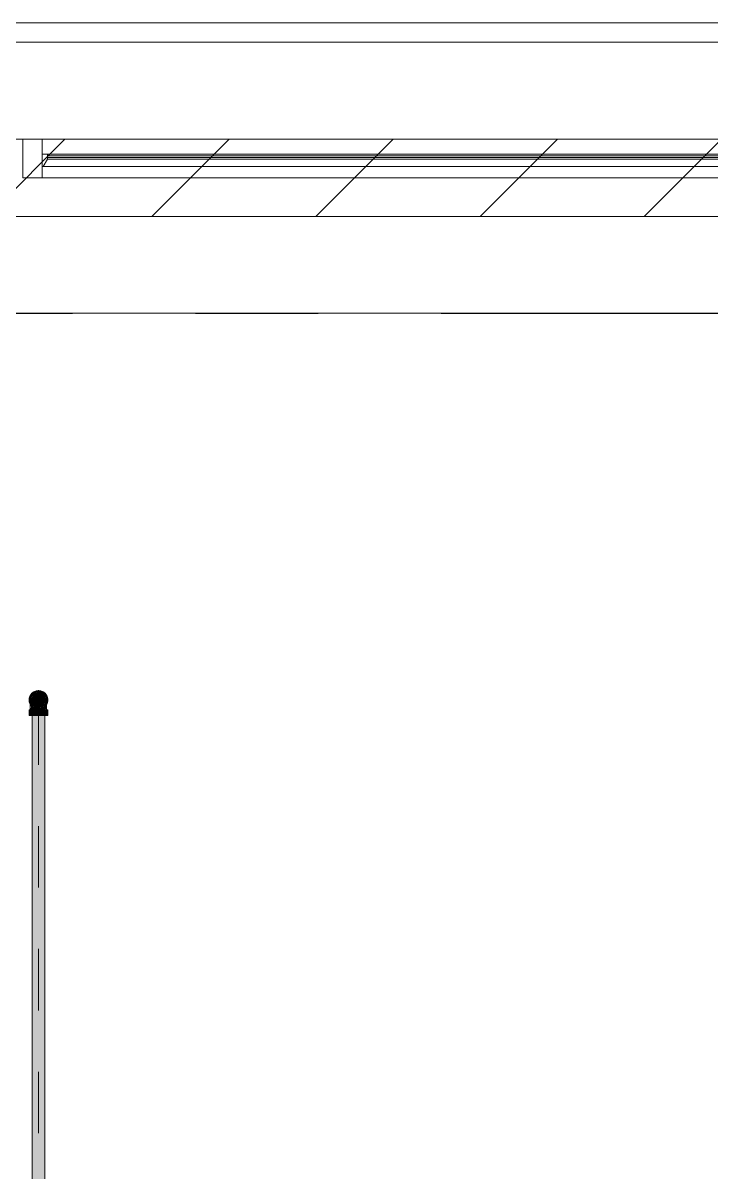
# Model space of a CAD drawing. Header units: millimetres. Extents: x -4000 to 187956, y -58990 to 162485.
# Drawn here: x 29210 to 30988, y 138230 to 141200 of the extents above; entities that cross this region are included whole.
import ezdxf

# ---------------------------------------------------------------- set-up
doc = ezdxf.new("R2010")
doc.units = ezdxf.units.MM
for name, pattern in [('Dash 1_16_', [317.5, 158.75, -158.75]), ('Grid Line', [2222.5, 1270, -317.5, 317.5, -317.5]), ('Grid Line 12_5mm', [2150, 1250, -300, 300, -300])]:
    doc.linetypes.add(name, pattern=pattern)
for name, color, linetype, lineweight in [('A-GLAZ', 151, 'Continuous', 13), ('A-WALL', 113, 'Continuous', 13), ('A-WALL-PATT', 111, 'Continuous', 13), ('F-SPRN', 3, 'Continuous', 9), ('P-PIPE', 3, 'Continuous', 9), ('P-PIPE-CNTR', 3, 'Continuous', 9), ('S-GRID', 1, 'Continuous', 30)]:
    doc.layers.add(name, color=color, linetype=linetype, lineweight=lineweight)

# ---------------------------------------------------------------- blocks, each defined once
blk = doc.blocks.new('WAF - 2430x1200-258433-FFS - TANG 1')
at = {"layer": 'A-GLAZ', "color": 161, "lineweight": 15}
for p, q in [((-1215, 0), (-1215, 100)), ((-1165, 100), (1165, 100)), ((-1165, 29.3), (-1165, 61.3)), ((-1165, 61.3), (-1151.8, 61.3)), ((-1165, 29.3), (-1165, 61.3)), ((-1151.8, 61.3), (-1151.8, 56.4)), ((-1151.8, 61.3), (-1151.8, 48)), ((-1151.8, 61.3), (1151.8, 61.3)), ((1151.8, 61.3), (-1151.8, 61.3)), ((1151.8, 61.3), (1151.8, 56.4)), ((1151.8, 61.3), (1165, 61.3)), ((1151.8, 48), (1151.8, 61.3)), ((1165, 29.3), (1165, 61.3)), ((1165, 29.3), (1165, 61.3)), ((-1151.8, 48), (-1163, 29.3)), ((-1151.8, 48), (-1163, 29.3)), ((-1151.8, 56.4), (1151.8, 56.4)), ((-1151.8, 56.4), (-1151.8, 52.5)), ((1151.8, 52.5), (-1151.8, 52.5)), ((-1151.8, 52.5), (-1151.8, 48)), ((1151.8, 48), (-1151.8, 48)), ((-1151.8, 48), (1151.8, 48)), ((1151.8, 52.5), (1151.8, 56.4)), ((1151.8, 52.5), (1151.8, 48)), ((1151.8, 48), (1163, 29.3)), ((1163, 29.3), (1151.8, 48)), ((-1163, 29.3), (-1165, 29.3)), ((-1165, 0), (1165, 0)), ((-1163, 29.3), (1163, 29.3)), ((1163, 29.3), (-1163, 29.3)), ((1165, 29.3), (1163, 29.3))]:
    blk.add_line(p, q, dxfattribs=at)
at = {"layer": 'A-GLAZ', "color": 174, "lineweight": 15}
for p, q in [((-1215, 0), (-1215, 100)), ((-1215, 100), (1215, 100)), ((1215, 100), (1215, 0)), ((1215, 0), (-1215, 0))]:
    blk.add_line(p, q, dxfattribs=at)
at = {"layer": 'A-GLAZ', "color": 163, "lineweight": 15}
for p, q in [((-1215, 100), (-1165, 100)), ((-1165, 61.3), (-1165, 100)), ((1165, 100), (-1165, 100)), ((1165, 100), (-1165, 100)), ((-1165, 100), (-1165, 0)), ((1165, 61.3), (1165, 100)), ((1165, 0), (1165, 100)), ((1165, 100), (1215, 100)), ((1215, 0), (1215, 100)), ((-1165, 29.3), (-1165, 61.3)), ((-1165, 61.3), (1165, 61.3)), ((1165, 61.3), (1165, 29.3)), ((-1215, 0), (-1165, 0)), ((-1165, 29.3), (1165, 29.3)), ((-1165, 0), (-1165, 29.3)), ((1165, 0), (-1165, 0)), ((-1165, 0), (1165, 0)), ((1165, 0), (1165, 29.3)), ((1165, 0), (1215, 0))]:
    blk.add_line(p, q, dxfattribs=at)
at = {"layer": 'A-GLAZ', "lineweight": 15}
for p, q in [((-1151.8, 61.3), (1151.8, 61.3)), ((1151.8, 56.4), (-1151.8, 56.4)), ((-1151.8, 56.4), (-1151.8, 52.5)), ((-1151.8, 56.4), (-1151.8, 52.5)), ((-1151.8, 52.5), (1151.8, 52.5)), ((1151.8, 56.4), (1151.8, 52.5)), ((1151.8, 56.4), (1151.8, 52.5)), ((1163, 29.3), (-1163, 29.3))]:
    blk.add_line(p, q, dxfattribs=at)
blk = doc.blocks.new('CMF2_NHAXUONG_A_rvt-1-FFS - TANG 1')
at = {"layer": 'A-WALL-PATT', "lineweight": 9}
h = blk.add_hatch(dxfattribs=at)
h.set_pattern_fill('FP_12', color=250, style=0, pattern_type=2)
h.set_pattern_definition([(45, (0, 0), (-212.13203, 212.13203), [])])
h.paths.add_polyline_path([(43549.8, 140700), (43549.8, 140900), (300, 140900), (300, 140700), (43349.8, 140700)])
at = {"layer": 'A-WALL', "color": 50, "lineweight": 15}
for p, q in [((43999.8, 141200), (300, 141200)), ((43999.8, 141150), (300, 141150)), ((499.8, 140700), (33000, 140700))]:
    blk.add_line(p, q, dxfattribs=at)
at = {"layer": 'A-WALL', "color": 35, "lineweight": 15}
for p, q in [((40499.8, 141200), (300, 141200)), ((29160, 140900), (29260, 140900)), ((29260, 140900), (29160, 140900)), ((11175.8, 140700), (33000, 140700))]:
    blk.add_line(p, q, dxfattribs=at)
at = {"layer": 'A-WALL', "color": 53, "lineweight": 15}
for p, q in [((29260, 140900), (31590, 140900)), ((31590, 140900), (29260, 140900))]:
    blk.add_line(p, q, dxfattribs=at)
at = {"layer": 'S-GRID', "linetype": 'Grid Line 12_5mm', "lineweight": 9}
blk.add_line((-824.3, 140450), (183641.1, 140450), dxfattribs=at)
at = {"layer": 'A-GLAZ', "color": 250, "lineweight": 9}
blk.add_blockref('WAF - 2430x1200-258433-FFS - TANG 1', (30425, 140800), dxfattribs=at)
blk = doc.blocks.new('Sprinkler_Up - DN20-V60-FFS - TANG 1')
at = {"layer": 'F-SPRN', "transparency": 33554534}
for points in [[(-22.2, 0), (-3.9, 0.7), (-1.7, 2.9), (-1.2, 3.5), (-0.6, 4), (0.6, 4), (1.2, 3.5), (1.7, 2.9), (4.6, 0), (22.2, 0), (18, 13.1), (6.9, 21.2), (-6.9, 21.2), (-18, 13.1), (-20.5, 5.2)], [(0, -21.2), (6.9, -21.2), (18, -13.1), (22.2, 0), (3.9, -0.7), (1.7, -2.9), (1.2, -3.5), (0.6, -4), (-0.6, -4), (-1.2, -3.5), (-1.7, -2.9), (-4.6, 0), (-22.2, 0), (-18, -13.1), (-6.9, -21.2)], [(0, -16.7), (4.3, -16.1), (11.8, -11.8), (16.1, -4.3), (15, 6.3), (11.8, 11.8), (8.3, 14.4), (0, 16.7), (-4.3, 16.1), (-11.8, 11.8), (-16.1, 4.3), (-16.1, -4.3), (-11.8, -11.8), (-8.3, -14.4)], [(0, -15.6), (7.8, -13.5), (13.5, -7.8), (15.1, -4), (14.1, 6.3), (13.5, 7.8), (7.8, 13.5), (0, 15.6), (-7.8, 13.5), (-11, 11), (-15.1, 4), (-15.1, -4), (-11, -11), (-7.8, -13.5)], [(-10.9, -5.5), (-10.9, 5.4), (-14.5, 5.4), (-14.5, -5.5)], [(-7.7, -5.5), (-7.7, 5.4), (-10.9, 5.4), (-10.9, -5.5)], [(0, -5.5), (0, 5.4), (-7.7, 5.4), (-7.7, -5.5)], [(0, 0), (5.7, 0), (2.9, 4.9), (-2.9, 4.9), (-5.7, 0)], [(2.9, -4.9), (5.7, 0), (-5.7, 0), (-2.9, -4.9)], [(-4.6, 0), (4.6, 0), (0, 4.6)], [(0, -4.6), (4.6, 0), (-4.6, 0)], [(0, -2.6), (1.3, 0), (-1.8, 0)], [(-1.3, 0), (1.8, 0), (0, 2.6)], [(7.7, -5.5), (7.7, 5.4), (0, 5.4), (0, -5.5)], [(10.9, -5.5), (10.9, 5.4), (7.7, 5.4), (7.7, -5.5)], [(14.5, -5.5), (14.5, 5.4), (10.9, 5.4), (10.9, -5.5)]]:
    blk.add_hatch(color=1, dxfattribs=at).paths.add_polyline_path(points)
at = {"layer": 'F-SPRN', "color": 1}
for p, q in [((-11.5, 5.4), (-14.5, 5.4)), ((-14.5, 5.4), (-11.3, 5.4)), ((-14.5, 5.4), (-14.5, 3.7)), ((-14.5, 3.3), (-14.5, 0)), ((-11.5, 5.4), (-11.5, 4)), ((-10.9, 1.9), (-10.9, 3.6)), ((-10.8, 5.4), (-8, 5.4)), ((-8.1, 5.4), (-10.8, 5.4)), ((-8.1, 5.4), (-8.1, 2.8)), ((-8.1, 2.5), (-8.1, 0.7)), ((-7.7, 4.8), (-7.7, 2.7)), ((-7.7, 4.8), (-7.7, 2.7)), ((-7.7, 2.1), (-7.7, 0.5)), ((-7.7, 2.1), (-7.7, 0.5)), ((-6.7, 5.4), (-4.7, 5.4)), ((-5.8, 3.8), (-5.8, 2.2)), ((-2.1, 0), (-2.1, 0)), ((-2.1, 0), (-2.1, -0.1)), ((0, 2.1), (-0.1, 2.1)), ((2.1, 0), (2.1, 0.1)), ((2.1, 0), (2.1, 0)), ((4.7, 5.4), (6.5, 5.4)), ((7.7, 5.4), (10.8, 5.4)), ((7.7, 5.2), (7.7, 2.7)), ((7.7, 5.2), (7.7, 2.7)), ((7.7, 2.3), (7.7, 0.5)), ((7.7, 2.3), (7.7, 0.5)), ((10.8, 5.4), (8.1, 5.4)), ((8.1, 5.4), (8.1, 2.8)), ((8.1, 2.5), (8.1, 0.4)), ((10.9, 5.4), (14.5, 5.4)), ((10.9, 3.6), (10.9, 0.2)), ((14.5, 5.4), (11.5, 5.4)), ((11.5, 5.4), (11.5, 4)), ((11.5, 3), (11.5, 0.2)), ((14.5, 5.4), (14.5, -5.5)), ((-14.5, -1.3), (-14.5, -3.7)), ((-11.1, -5.5), (-14.5, -5.5)), ((-14.5, -5.5), (-11.5, -5.5)), ((-10.9, -2.6), (-10.9, -1.3)), ((-10.8, -5.5), (-8.1, -5.5)), ((-7.8, -5.5), (-10.8, -5.5)), ((-8.1, -4.2), (-8.1, -5.5)), ((-7.7, -2.7), (-7.7, -4)), ((-7.7, -2.7), (-7.7, -4)), ((-7, -5.5), (-5.8, -5.5)), ((-4.8, -5.5), (-7, -5.5)), ((-5.8, -2.3), (-5.8, -3.8)), ((0, -2.1), (0.1, -2.1)), ((7, -5.5), (4.8, -5.5)), ((5.8, -2.2), (5.8, -3.8)), ((5.8, -5.5), (7, -5.5)), ((7.7, -0.5), (7.7, -2.3)), ((7.7, -0.5), (7.7, -2.3)), ((7.7, -2.7), (7.7, -5.4)), ((7.7, -2.7), (7.7, -5.4)), ((10.8, -5.5), (7.7, -5.5)), ((8.1, -0.4), (8.1, -2.5)), ((8.1, -2.8), (8.1, -5.5)), ((8.1, -5.5), (10.8, -5.5)), ((10.9, -0.2), (10.9, -3.6)), ((14.5, -5.5), (10.9, -5.5)), ((11.5, -0.2), (11.5, -3)), ((11.5, -4), (11.5, -5.5)), ((11.5, -5.5), (14.5, -5.5))]:
    blk.add_line(p, q, dxfattribs=at)
at = {"layer": 'F-SPRN', "color": 1, "flags": 128}
for points in [[(-0.6, 2), (-0.7, 2), (-0.8, 1.9), (-0.9, 1.9), (-0.9, 1.9), (-1, 1.8), (-1.1, 1.8), (-1.2, 1.7), (-1.2, 1.7), (-1.3, 1.6), (-1.4, 1.6), (-1.4, 1.5), (-1.5, 1.5), (-1.5, 1.4), (-1.6, 1.3), (-1.6, 1.3), (-1.7, 1.2), (-1.7, 1.1), (-1.8, 1.1), (-1.8, 1), (-1.9, 0.9), (-1.9, 0.8), (-1.9, 0.8), (-2, 0.7), (-2, 0.6), (-2, 0.5), (-2, 0.5), (-2, 0.4), (-2.1, 0.3), (-2.1, 0.2), (-2.1, 0.1), (-2.1, 0)], [(-0.5, 2), (-0.6, 2), (-0.6, 2)], [(-0.1, 2.1), (-0.1, 2.1), (-0.2, 2.1), (-0.3, 2.1), (-0.4, 2), (-0.5, 2)], [(2.1, 0.1), (2.1, 0.2), (2.1, 0.2), (2.1, 0.3), (2, 0.4), (2, 0.5), (2, 0.6), (2, 0.7), (1.9, 0.7), (1.9, 0.8), (1.9, 0.9), (1.8, 1), (1.8, 1), (1.8, 1.1), (1.7, 1.2), (1.7, 1.2), (1.6, 1.3), (1.6, 1.4), (1.5, 1.4), (1.4, 1.5), (1.4, 1.5), (1.3, 1.6), (1.3, 1.7), (1.2, 1.7), (1.1, 1.7), (1.1, 1.8), (1, 1.8), (0.9, 1.9), (0.8, 1.9), (0.8, 1.9), (0.7, 2), (0.6, 2), (0.5, 2), (0.4, 2), (0.4, 2), (0.3, 2.1), (0.2, 2.1), (0.1, 2.1), (0, 2.1)], [(-2.1, -0.1), (-2.1, -0.2), (-2.1, -0.2), (-2.1, -0.3)], [(-2.1, -0.3), (-2, -0.4), (-2, -0.5), (-2, -0.6), (-2, -0.7), (-1.9, -0.7), (-1.9, -0.8), (-1.9, -0.9), (-1.8, -1), (-1.8, -1), (-1.8, -1.1), (-1.7, -1.2), (-1.7, -1.2), (-1.6, -1.3), (-1.6, -1.4), (-1.5, -1.4), (-1.4, -1.5), (-1.4, -1.5), (-1.3, -1.6), (-1.3, -1.7), (-1.2, -1.7), (-1.1, -1.7), (-1.1, -1.8), (-1, -1.8), (-0.9, -1.9), (-0.8, -1.9), (-0.8, -1.9), (-0.7, -2), (-0.6, -2), (-0.5, -2), (-0.4, -2), (-0.4, -2), (-0.3, -2.1), (-0.2, -2.1), (-0.1, -2.1), (0, -2.1)], [(0.1, -2.1), (0.1, -2.1), (0.2, -2.1), (0.3, -2.1), (0.4, -2), (0.5, -2), (0.6, -2), (0.6, -2), (0.7, -2), (0.8, -1.9), (0.9, -1.9), (0.9, -1.9), (1, -1.8), (1.1, -1.8), (1.2, -1.7), (1.2, -1.7), (1.3, -1.6), (1.4, -1.6), (1.4, -1.5), (1.5, -1.5), (1.5, -1.4), (1.6, -1.3), (1.6, -1.3), (1.7, -1.2), (1.7, -1.1), (1.8, -1.1), (1.8, -1), (1.9, -0.9), (1.9, -0.8), (1.9, -0.8), (2, -0.7), (2, -0.6), (2, -0.5), (2, -0.5), (2, -0.4), (2.1, -0.3), (2.1, -0.2), (2.1, -0.1), (2.1, 0)]]:
    blk.add_lwpolyline(points, dxfattribs=at)
at = {"layer": 'F-SPRN', "color": 1}
for radius, start, end in [(22.2, 360, 180), (21.9, 165.6773, 179.2615), (21.9, 144.7698, 162.401), (21.9, 126.6942, 143.2701), (16.7, 167.6802, 180), (16.7, 167.6802, 180), (16.7, 157.6142, 164.9693), (16.7, 157.6142, 164.9693), (15.6, 166.4265, 180), (15.6, 166.4265, 180), (15.6, 156.3845, 165), (15.6, 156.3845, 165), (16.7, 136.7213, 149.931), (16.7, 136.7213, 149.931), (15.6, 150.9409, 156.0102), (15.6, 150.9409, 156.0102), (15.6, 138.4214, 150), (15.6, 138.4214, 150), (21.9, 108.2621, 125.7507), (16.7, 121.4181, 130.5751), (16.7, 121.4181, 130.5751), (15.6, 120.5262, 133.2078), (15.6, 120.5262, 133.2078), (16.7, 106.5995, 120), (16.7, 106.5995, 120), (15.6, 114.4363, 119.9813), (15.6, 114.4363, 119.9813), (21.9, 99.348, 107.901), (4.63, 155.7832, 180), (4.63, 155.7832, 180), (16.7, 96.4143, 105), (16.7, 96.4143, 105), (4.63, 109.0192, 138.2703), (4.63, 109.0192, 138.2703), (21.9, 90.145, 98.8503), (15.6, 95.5762, 100.6843), (15.6, 95.5762, 100.6843), (2.56, 109.0192, 168.8278), (2.56, 109.0192, 168.8278), (2.04, 109.0192, 180), (16.7, 83.0684, 90), (16.7, 83.0684, 90), (4.63, 17.9592, 90), (4.63, 17.9592, 90), (3.81, 57.0577, 90), (2.56, 14.5599, 90), (2.56, 14.5599, 90), (2.04, 10.4703, 90), (21.9, 72.5583, 89.4624), (15.6, 75.573, 80.5892), (15.6, 75.573, 80.5892), (3.81, 16.1605, 43.8358), (15.6, 67.5614, 74.5481), (15.6, 67.5614, 74.5481), (16.7, 60, 75), (16.7, 60, 75), (15.6, 60.0187, 65.5637), (15.6, 60.0187, 65.5637), (21.9, 54.2493, 71.7379), (15.6, 46.7922, 60), (15.6, 46.7922, 60), (16.7, 49.4249, 58.5819), (16.7, 49.4249, 58.5819), (15.6, 30, 41.5786), (15.6, 30, 41.5786), (16.7, 30, 43.2787), (16.7, 30, 43.2787), (21.9, 36.7299, 53.3058), (15.6, 23.9898, 29.5646), (15.6, 23.9898, 29.5646), (15.6, 15, 23.6155), (15.6, 15, 23.6155), (15.6, 360, 13.6618), (15.6, 0, 13.6618), (16.7, 15, 22.3858), (16.7, 15, 22.3858), (16.7, 360, 12.3198), (16.7, 0, 12.3198), (21.9, 17.599, 35.2302), (21.9, 0.7385, 14.3227), (22.2, 180, 360), (21.9, 180.7385, 194.3227), (21.9, 195.1849, 215.2302), (21.9, 216.7299, 233.3058), (16.7, 180, 192.3198), (16.7, 180, 192.3198), (16.7, 195.0307, 204.6121), (16.7, 195.0307, 204.6121), (15.6, 181.9082, 193.6618), (15.6, 181.9082, 193.6618), (15.6, 197.3339, 209.5646), (15.6, 197.3339, 209.5646), (16.7, 210.069, 223.2787), (16.7, 210.069, 223.2787), (15.6, 212.5472, 221.5786), (15.6, 212.5472, 221.5786), (21.9, 234.2493, 251.7379), (16.7, 229.4249, 238.5819), (16.7, 229.4249, 238.5819), (15.6, 233.795, 240), (15.6, 233.795, 240), (16.7, 240, 255), (16.7, 240, 255), (15.6, 240.0187, 254.5481), (15.6, 240.0187, 254.5481), (21.9, 252.5583, 269.4624), (4.63, 197.9592, 0), (4.63, 197.9592, 360), (15.6, 255, 267.64), (15.6, 255, 267.64), (3.81, 196.1605, 360), (2.56, 191.1677, 0), (2.56, 191.1677, 360), (2.04, 190.4703, 0), (16.7, 263.0684, 270), (16.7, 263.0684, 270), (21.9, 270.145, 278.8503), (15.6, 275.5762, 280.6843), (15.6, 275.5762, 280.6843), (16.7, 276.4143, 285), (16.7, 276.4143, 285), (21.9, 279.348, 287.901), (16.7, 286.5995, 300), (16.7, 286.5995, 300), (15.6, 294.4363, 299.9813), (15.6, 294.4363, 299.9813), (21.9, 288.2621, 305.7507), (15.6, 300, 313.2078), (15.6, 300, 313.2078), (16.7, 301.4181, 310.5751), (16.7, 301.4181, 310.5751), (15.6, 318.4214, 330), (15.6, 318.4214, 330), (16.7, 316.7213, 330), (16.7, 316.7213, 330), (21.9, 306.6942, 323.2701), (15.6, 330.4354, 345), (15.6, 330.4354, 336.3845), (15.6, 339.6139, 345), (15.6, 346.3382, 360), (15.6, 346.3382, 360), (16.7, 335.3879, 345), (16.7, 335.3879, 345), (16.7, 347.6802, 360), (16.7, 347.6802, 360), (21.9, 324.7698, 344.8151), (21.9, 345.6773, 359.2615)]:
    blk.add_arc((0, 0), radius, start, end, dxfattribs=at)
blk = doc.blocks.new('Steel_Elbow_Threaded_HoaPhat - Standard-V82-FFS - TANG 1')
at = {"layer": 'P-PIPE', "lineweight": 13, "transparency": 33554534}
for points in [[(29250, 139426), (29256.2, 139426.8), (29262.1, 139429.2), (29267.1, 139433), (29270.9, 139438), (29273.3, 139443.8), (29274.1, 139450.1), (29273.3, 139456.4), (29270.9, 139462.1), (29267.1, 139467.1), (29262.1, 139471), (29256.2, 139473.4), (29250, 139474.2), (29243.8, 139473.4), (29237.9, 139471), (29233, 139467.1), (29229.1, 139462.1), (29226.7, 139456.3), (29225.9, 139450.1), (29226.7, 139443.8), (29229.1, 139438), (29233, 139433), (29237.9, 139429.2), (29243.8, 139426.8)], [(29233, 139409.5), (29250, 139409.5), (29250, 139424.7), (29225.9, 139424.7), (29226.7, 139409.5), (29229.1, 139409.5)], [(29274.1, 139409.5), (29273.3, 139424.7), (29250, 139424.7), (29250, 139409.5), (29273.3, 139409.5)]]:
    blk.add_hatch(color=1, dxfattribs=at).paths.add_polyline_path(points)
h = blk.add_hatch(color=1, dxfattribs=at)
h.paths.add_polyline_path([(29233.1, 139434.9), (29230.5, 139439.5), (29231.4, 139435.6)])
h.paths.add_polyline_path([(29230.4, 139424.7), (29250, 139424.7), (29250, 139428.9), (29242.8, 139430.2), (29244.1, 139428.3), (29236.6, 139433), (29232.6, 139437.1), (29233.8, 139431.9), (29231.4, 139435.6), (29229.1, 139441.6), (29229.4, 139433), (29230.5, 139433.3), (29230.6, 139429.2), (29229.3, 139428.9)])
h = blk.add_hatch(color=1, dxfattribs=at)
h.paths.add_polyline_path([(29257.2, 139430.2), (29259.7, 139430.2), (29255.9, 139428.3)])
h.paths.add_polyline_path([(29268.3, 139424.7), (29269.7, 139428.5), (29269.9, 139435.9), (29270.2, 139440), (29268.8, 139439.5), (29262.8, 139432.6), (29257.2, 139430.2), (29250, 139428.9), (29250, 139424.7), (29266, 139424.7)])
h.paths.add_polyline_path([(29265.7, 139433.4), (29266.1, 139435.6), (29268.2, 139436.4)])
at = {"layer": 'P-PIPE', "color": 20, "lineweight": 13}
for p, q in [((29229.5, 139455.1), (29229.7, 139455.9)), ((29233, 139462.7), (29233.6, 139463.4)), ((29234.7, 139464.7), (29235.3, 139465.3)), ((29236.5, 139466.4), (29237.2, 139466.9)), ((29237.2, 139466.9), (29237.9, 139467.4)), ((29239.3, 139468.3), (29240, 139468.7)), ((29241.6, 139469.5), (29242.3, 139469.8)), ((29242.3, 139469.8), (29243.1, 139470.1)), ((29249.8, 139471.2), (29250, 139471.2)), ((29252.5, 139471.1), (29253.4, 139471)), ((29261.2, 139468), (29261.9, 139467.5)), ((29264.6, 139465.4), (29265.2, 139464.8)), ((29266.3, 139463.6), (29266.8, 139462.9)), ((29266.8, 139462.9), (29267.3, 139462.2)), ((29267.3, 139462.2), (29267.8, 139461.5)), ((29267.8, 139461.5), (29268.2, 139460.8)), ((29268.2, 139460.8), (29268.7, 139460.1)), ((29268.7, 139460.1), (29269, 139459.3)), ((29269, 139459.3), (29269.4, 139458.5)), ((29270.3, 139456.2), (29270.5, 139455.3)), ((29225.9, 139424.7), (29225.9, 139409.5)), ((29226.7, 139424.7), (29225.9, 139424.7)), ((29250, 139424.7), (29225.9, 139424.7)), ((29230.3, 139424.7), (29226.7, 139424.7)), ((29228.9, 139450.1), (29228.9, 139450.1)), ((29228.9, 139445.5), (29228.9, 139446.1)), ((29228.9, 139444.9), (29228.9, 139445.5)), ((29228.9, 139442.9), (29228.9, 139443.6)), ((29228.9, 139442.2), (29228.9, 139442.9)), ((29228.9, 139439), (29228.9, 139439.8)), ((29228.9, 139438.2), (29228.9, 139439)), ((29228.9, 139424.7), (29242.8, 139424.7)), ((29228.9, 139424.7), (29230.1, 139424.7)), ((29229, 139452.6), (29229.1, 139453.5)), ((29230.1, 139424.7), (29231.7, 139424.7)), ((29233, 139424.7), (29230.3, 139424.7)), ((29231.7, 139424.7), (29232.8, 139424.7)), ((29233.8, 139424.7), (29236.4, 139424.7)), ((29242.7, 139424.7), (29234, 139424.7)), ((29236.4, 139424.7), (29242.8, 139424.7)), ((29243.7, 139424.7), (29250, 139424.7)), ((29243.7, 139424.7), (29250, 139424.7)), ((29250, 139424.7), (29243.8, 139424.7)), ((29256.2, 139424.7), (29250, 139424.7)), ((29274.1, 139424.7), (29250, 139424.7)), ((29250, 139424.7), (29256.3, 139424.7)), ((29250, 139424.7), (29256.3, 139424.7)), ((29257.2, 139424.7), (29263.6, 139424.7)), ((29257.2, 139424.7), (29271.2, 139424.7)), ((29266, 139424.7), (29257.3, 139424.7)), ((29263.6, 139424.7), (29266.2, 139424.7)), ((29268.5, 139424.7), (29267.1, 139424.7)), ((29267.2, 139424.7), (29268.3, 139424.7)), ((29273.3, 139424.7), (29268.5, 139424.7)), ((29270.8, 139453.7), (29271, 139452.8)), ((29271.1, 139451.2), (29271.2, 139450.3)), ((29271.2, 139450.3), (29271.2, 139450.1)), ((29271.2, 139450.1), (29271.2, 139450.1)), ((29271.2, 139446.2), (29271.2, 139445.6)), ((29271.2, 139445.6), (29271.2, 139445.1)), ((29271.2, 139445.1), (29271.2, 139444.4)), ((29271.2, 139444.4), (29271.2, 139443.8)), ((29271.2, 139443.8), (29271.2, 139443.1)), ((29271.2, 139439.2), (29271.2, 139438.4)), ((29274.1, 139424.7), (29273.3, 139424.7)), ((29274.1, 139409.5), (29274.1, 139424.7)), ((29225.9, 139409.5), (29226.7, 139409.5)), ((29225.9, 139409.5), (29250, 139409.5)), ((29226.7, 139409.5), (29233, 139409.5)), ((29233.8, 139409.5), (29237.9, 139409.5)), ((29238.2, 139409.5), (29250, 139409.5)), ((29250, 139409.5), (29261.8, 139409.5)), ((29250, 139409.5), (29274.1, 139409.5)), ((29262.1, 139409.5), (29266.2, 139409.5)), ((29267.1, 139409.5), (29273.3, 139409.5)), ((29273.3, 139409.5), (29274.1, 139409.5))]:
    blk.add_line(p, q, dxfattribs=at)
at = {"layer": 'P-PIPE', "color": 20, "lineweight": 13, "flags": 128}
for points in [[(29229.1, 139453.5), (29229.3, 139454.3), (29229.5, 139455.1)], [(29229.7, 139455.9), (29229.9, 139456.7), (29230.2, 139457.5), (29230.5, 139458.3), (29230.9, 139459.1), (29231.2, 139459.9)], [(29231.2, 139459.9), (29231.6, 139460.6), (29232.1, 139461.3)], [(29232.1, 139461.3), (29232.5, 139462), (29233, 139462.7)], [(29233.6, 139463.4), (29234.1, 139464), (29234.7, 139464.7)], [(29235.3, 139465.3), (29235.9, 139465.8), (29236.5, 139466.4)], [(29237.9, 139467.4), (29238.6, 139467.9), (29239.3, 139468.3)], [(29240, 139468.7), (29240.8, 139469.1), (29241.6, 139469.5)], [(29243.1, 139470.1), (29243.9, 139470.3), (29244.8, 139470.6)], [(29244.8, 139470.6), (29245.6, 139470.8), (29246.4, 139470.9)], [(29246.4, 139470.9), (29247.2, 139471.1), (29248.1, 139471.1)], [(29248.1, 139471.1), (29248.9, 139471.2), (29249.8, 139471.2)], [(29250, 139471.2), (29250.8, 139471.2), (29251.7, 139471.2), (29252.5, 139471.1)], [(29253.4, 139471), (29254.2, 139470.8), (29255, 139470.6)], [(29255, 139470.6), (29255.8, 139470.4), (29256.7, 139470.2)], [(29256.7, 139470.2), (29257.5, 139469.9), (29258.2, 139469.6), (29259, 139469.2), (29259.8, 139468.8)], [(29259.8, 139468.8), (29260.5, 139468.4), (29261.2, 139468)], [(29261.9, 139467.5), (29262.6, 139467.1), (29263.3, 139466.5)], [(29263.3, 139466.5), (29263.9, 139466), (29264.6, 139465.4)], [(29265.2, 139464.8), (29265.8, 139464.2), (29266.3, 139463.6)], [(29269.4, 139458.5), (29269.7, 139457.8), (29270, 139457), (29270.3, 139456.2)], [(29270.5, 139455.3), (29270.7, 139454.5), (29270.8, 139453.7)], [(29228.9, 139450.1), (29228.9, 139450.9), (29228.9, 139451.8), (29229, 139452.6)], [(29228.9, 139449.7), (29228.9, 139449.9), (29228.9, 139450), (29228.9, 139450.1)], [(29228.9, 139449.3), (29228.9, 139449.5), (29228.9, 139449.7)], [(29228.9, 139448.4), (29228.9, 139448.7), (29228.9, 139449), (29228.9, 139449.3)], [(29228.9, 139447.5), (29228.9, 139448), (29228.9, 139448.4)], [(29228.9, 139446.1), (29228.9, 139446.6), (29228.9, 139447.1), (29228.9, 139447.5)], [(29228.9, 139443.6), (29228.9, 139444.3), (29228.9, 139444.9)], [(29228.9, 139439.8), (29228.9, 139440.6), (29228.9, 139441.4), (29228.9, 139442.2)], [(29228.9, 139424.7), (29228.9, 139425.7), (29228.9, 139426.7), (29228.9, 139427.7), (29228.9, 139428.7), (29228.9, 139429.7), (29228.9, 139430.7), (29228.9, 139431.7), (29228.9, 139432.7), (29228.9, 139433.6), (29228.9, 139434.6), (29228.9, 139435.5), (29228.9, 139436.4), (29228.9, 139437.3), (29228.9, 139438.2)], [(29271, 139452.8), (29271.1, 139452), (29271.1, 139451.2)], [(29271.2, 139450.1), (29271.2, 139450), (29271.2, 139449.9), (29271.2, 139449.8), (29271.2, 139449.6)], [(29271.2, 139449.6), (29271.2, 139449.4), (29271.2, 139449.1)], [(29271.2, 139449.1), (29271.2, 139448.8), (29271.2, 139448.5), (29271.2, 139448.1)], [(29271.2, 139448.1), (29271.2, 139447.7), (29271.2, 139447.2)], [(29271.2, 139447.2), (29271.2, 139446.7), (29271.2, 139446.2)], [(29271.2, 139443.1), (29271.2, 139442.4), (29271.2, 139441.6)], [(29271.2, 139441.6), (29271.2, 139440.9), (29271.2, 139440.1), (29271.2, 139439.2)], [(29271.2, 139438.4), (29271.2, 139437.5), (29271.2, 139436.6), (29271.2, 139435.7), (29271.2, 139434.8), (29271.2, 139433.9), (29271.2, 139432.9), (29271.2, 139432), (29271.2, 139431), (29271.2, 139430), (29271.2, 139429), (29271.2, 139428), (29271.2, 139427), (29271.2, 139426), (29271.2, 139424.9), (29271.2, 139424.7)]]:
    blk.add_lwpolyline(points, dxfattribs=at)
at = {"layer": 'P-PIPE', "color": 20, "lineweight": 13}
for radius, start, end in [(24.1, 90, 270), (24.1, 165, 195), (24.1, 150, 164.8633), (24.1, 164.8633, 165), (24.1, 90, 150), (21.1, 165.7343, 170), (21.1, 154.6252, 162.3991), (21.1, 150.0026, 154.1966), (21.1, 130, 141.5729), (21.1, 112.9314, 123.6981), (21.1, 99.9303, 104.963), (21.1, 91.1041, 98.9613), (24.1, 30, 90), (24.1, 270, 90), (21.1, 75.037, 90), (21.1, 54.2198, 67.6765), (21.1, 38.4271, 50), (21.1, 25.3748, 29.9974), (21.1, 17.6009, 24.7351), (21.1, 10, 14.2657), (24.1, 15, 30), (24.1, 0, 15), (24.1, 195, 225), (21.1, 172.2328, 178.0289), (21.1, 181.9562, 187.2796), (21.1, 195.0335, 203.6422), (21.1, 205.3678, 209.9924), (21.1, 213.7408, 218.4146), (24.1, 225, 255), (21.1, 218.9512, 230), (21.1, 234.1976, 239.9895), (21.1, 240.7988, 247.0623), (24.1, 255, 270), (21.1, 255.0343, 270), (21.1, 270, 275.2662), (24.1, 270, 285), (21.1, 279.9464, 284.9657), (24.1, 285, 300), (21.1, 292.3295, 305.8024), (24.1, 300, 315), (21.1, 310, 321.0488), (21.1, 321.5854, 326.2592), (24.1, 315, 345), (21.1, 330.0076, 334.6322), (21.1, 336.3578, 344.9665), (21.1, 345.7465, 350), (21.1, 1.9711, 7.7672), (21.1, 352.7204, 358.0438), (24.1, 345, 0)]:
    blk.add_arc((29250, 139450.1), radius, start, end, dxfattribs=at)
blk = doc.blocks.new('Steel_Transition_Threaded_HoaPhat - Standard-V83-FFS - TANG 1')
at = {"layer": 'P-PIPE', "lineweight": 13, "transparency": 33554534}
h = blk.add_hatch(color=1, dxfattribs=at)
h.paths.add_polyline_path([(29250, 139427.6), (29255.8, 139428.4), (29261.3, 139430.6), (29265.9, 139434.2), (29269.5, 139438.8), (29271.7, 139444.3), (29272.5, 139450.1), (29271.5, 139456.4), (29269.5, 139461.3), (29265.9, 139466), (29261.3, 139469.6), (29255.8, 139471.8), (29250, 139472.6), (29244.2, 139471.8), (29238.8, 139469.6), (29234.1, 139466), (29230.5, 139461.3), (29228.3, 139455.9), (29227.5, 139450.1), (29228.3, 139444.3), (29230.5, 139438.8), (29234.1, 139434.2), (29238.8, 139430.6), (29244.2, 139428.4)])
h.paths.add_polyline_path([(29250, 139430), (29244.8, 139430.7), (29240, 139432.7), (29235.8, 139435.9), (29232.6, 139440), (29230.6, 139444.9), (29229.9, 139450.1), (29231, 139456.4), (29232.6, 139460.1), (29235.8, 139464.3), (29240, 139467.5), (29244.8, 139469.5), (29250, 139470.2), (29255.2, 139469.5), (29260.1, 139467.5), (29264.2, 139464.3), (29269, 139456.4), (29269.4, 139455.3), (29270.1, 139450.1), (29269.4, 139444.9), (29267.4, 139440), (29264.2, 139435.9), (29260.1, 139432.7), (29255.2, 139430.7)])
for points in [[(29250, 139430), (29250, 139433.7), (29241.8, 139435.9), (29235.8, 139441.9), (29233.6, 139450.1), (29235.8, 139458.3), (29241.8, 139464.3), (29250, 139466.5), (29250, 139470.2), (29244.8, 139469.5), (29240, 139467.5), (29235.8, 139464.3), (29231, 139456.4), (29230.6, 139455.3), (29229.9, 139450.1), (29230.6, 139444.9), (29232.6, 139440), (29235.8, 139435.9), (29240, 139432.7), (29244.8, 139430.7)], [(29250, 139431.6), (29254.8, 139432.2), (29259.3, 139434.1), (29263.1, 139437), (29266, 139440.8), (29267.9, 139445.3), (29268.5, 139450.1), (29267.2, 139456.4), (29266, 139459.3), (29263.1, 139463.2), (29259.3, 139466.1), (29254.8, 139468), (29250, 139468.6), (29245.2, 139468), (29240.8, 139466.1), (29236.9, 139463.2), (29232.8, 139456.4), (29232.1, 139454.9), (29231.5, 139450.1), (29232.1, 139445.3), (29234, 139440.8), (29236.9, 139437), (29240.8, 139434.1), (29245.2, 139432.2)], [(29250, 139430), (29255.2, 139430.7), (29260.1, 139432.7), (29264.2, 139435.9), (29267.4, 139440), (29269.4, 139444.9), (29270.1, 139450.1), (29269, 139456.4), (29267.4, 139460.1), (29264.2, 139464.3), (29260.1, 139467.5), (29255.2, 139469.5), (29250, 139470.2), (29250, 139466.5), (29258.2, 139464.3), (29264.2, 139458.3), (29266.4, 139450.1), (29264.2, 139441.9), (29258.2, 139435.9), (29250, 139433.7)]]:
    blk.add_hatch(color=1, dxfattribs=at).paths.add_polyline_path(points)
at = {"layer": 'P-PIPE', "color": 20, "lineweight": 13}
for radius, start, end in [(22.5, 90, 210), (22.5, 90, 270), (20.1, 166.0499, 193.9501), (20.1, 161.6229, 165), (20.1, 150, 161.6229), (18.5, 166.5939, 193.4061), (18.5, 166.5939, 193.4061), (18.5, 159.9387, 165), (18.5, 159.9387, 165), (20.1, 135, 148.1553), (18.5, 136.4297, 150), (18.5, 136.4297, 150), (16.4, 158.0319, 163.506), (20.1, 128.8856, 135), (16.4, 143.5463, 150), (18.5, 123.4976, 133.2041), (18.5, 123.4976, 133.2041), (20.1, 120, 125.0043), (16.4, 121.0738, 128.0319), (20.1, 109.6859, 120), (18.5, 106.819, 120), (18.5, 106.819, 120), (16.4, 115.1607, 120), (16.4, 107.4657, 111.9681), (20.1, 100.9975, 105), (18.5, 91.4353, 103.2046), (18.5, 91.4353, 103.2046), (16.4, 96.2132, 104.6042), (20.1, 90.5246, 98.5089), (22.5, 60, 90), (22.5, 270, 90), (18.5, 78.0986, 90), (18.5, 78.0986, 90), (20.1, 75.0607, 87.9279), (18.5, 60, 75), (18.5, 60, 75), (16.4, 66.9681, 72.9388), (20.1, 54.9957, 75), (16.4, 50.4733, 56.6389), (18.5, 46.7959, 56.5024), (18.5, 46.7959, 56.5024), (22.5, 45, 60), (20.1, 31.8447, 51.1144), (16.4, 30, 38.0319), (18.5, 30, 43.5703), (18.5, 30, 43.5703), (22.5, 315, 45), (20.1, 18.3771, 30), (18.5, 15, 20.0613), (18.5, 15, 20.0613), (18.5, 346.5939, 13.4061), (18.5, 0, 13.4061), (20.1, 15, 18.3771), (20.1, 0, 13.9501), (22.5, 210, 270), (20.1, 197.2551, 210), (18.5, 195, 202.3768), (18.5, 195, 202.3768), (20.1, 211.8447, 231.1144), (16.4, 168.5467, 178.9063), (16.4, 184.8393, 191.4533), (18.5, 210, 223.5703), (18.5, 210, 223.5703), (16.4, 210.6635, 216.4537), (18.5, 226.7959, 236.5024), (18.5, 226.7959, 236.5024), (20.1, 234.9957, 255), (16.4, 230.4733, 236.6389), (18.5, 240, 255), (18.5, 240, 255), (16.4, 240, 246.5955), (16.4, 250.3629, 255), (20.1, 255.0607, 267.9279), (18.5, 258.0986, 270), (18.5, 258.0986, 270), (16.4, 264.1652, 268.506), (22.5, 270, 285), (20.1, 270.5246, 278.5089), (18.5, 271.4353, 283.2046), (18.5, 271.4353, 283.2046), (16.4, 276.2132, 283.9063), (20.1, 280.9975, 285), (16.4, 287.4657, 291.9681), (18.5, 286.819, 300), (18.5, 286.819, 300), (22.5, 285, 315), (16.4, 293.4045, 300), (20.1, 289.6859, 300), (20.1, 300, 305.0043), (18.5, 303.4976, 313.2041), (18.5, 303.4976, 313.2041), (20.1, 308.8856, 315), (18.5, 316.4297, 330), (18.5, 316.4297, 330), (20.1, 315, 328.1553), (16.4, 338.0319, 342.8691), (16.4, 353.5463, 8.0319), (18.5, 337.6232, 345), (18.5, 337.6232, 345), (20.1, 330, 342.7449), (18.5, 346.5939, 0), (20.1, 346.0499, 0)]:
    blk.add_arc((29250, 139450.1), radius, start, end, dxfattribs=at)

msp = doc.modelspace()

# ---------------------------------------------------------------- block references
at = {"lineweight": 5}
msp.add_blockref('CMF2_NHAXUONG_A_rvt-1-FFS - TANG 1', (0, 0), dxfattribs=at)

# ---------------------------------------------------------------- next in the draw order: hatches: boundary and pattern name
at = {"layer": 'P-PIPE', "transparency": 33554534}
for points in [[(29241.7, 139435.6), (29242.8, 139437.6), (29241.7, 139441.7), (29242.8, 139445.9), (29245.8, 139449), (29257.2, 139454.3), (29258.4, 139458.4), (29257.2, 139462.6), (29255.9, 139464.3), (29250, 139466.8), (29241.7, 139464.6), (29235.5, 139458.4), (29233.3, 139450.1), (29235.5, 139441.7), (29238.2, 139438.3)], [(29250, 139433.4), (29258.4, 139435.6), (29261.8, 139438.3), (29266.1, 139445.8), (29266.1, 139454.4), (29261.8, 139461.9), (29258.4, 139464.6), (29250, 139466.8), (29245.7, 139466.2), (29238.2, 139461.9), (29233.9, 139454.4), (29233.9, 139445.8), (29238.2, 139438.3), (29241.7, 139435.6)], [(29250, 136742.6), (29250, 139409.5), (29233.3, 139409.5), (29233.9, 136742.6), (29245.7, 136742.6)], [(29250, 136742.6), (29266.7, 136742.6), (29266.1, 139409.5), (29250, 139409.5), (29250, 136828.3)]]:
    msp.add_hatch(color=1, dxfattribs=at).paths.add_polyline_path(points)

# ---------------------------------------------------------------- next in the draw order: linework, layer by layer
at = {"layer": 'P-PIPE', "color": 20, "lineweight": 13}
for p, q in [((29233.3, 139409.5), (29233.3, 136742.6)), ((29237.9, 139409.5), (29233.3, 139409.5)), ((29261.8, 139409.5), (29238.2, 139409.5)), ((29266.7, 139409.5), (29262.1, 139409.5)), ((29266.7, 136742.6), (29266.7, 139409.5))]:
    msp.add_line(p, q, dxfattribs=at)
at = {"layer": 'P-PIPE', "color": 1}
for centre, radius, start, end in [((29250, 139450.1), 16.7, 157.579, 164.2722), ((29250, 139458.4), 8.35, 69.0027, 79.2369), ((29250, 139458.4), 8.35, 316.3183, 330), ((29250, 139458.4), 8.35, 20.1285, 29.0413), ((29250, 139458.4), 8.35, 8.0385, 17.9918), ((29250, 139458.4), 8.35, 352.2824, 1.6717), ((29250, 139450.1), 16.7, 46.0317, 57.203), ((29250, 139450.1), 16.7, 39.3092, 45.2846), ((29250, 139450.1), 16.7, 32.3031, 39.2955), ((29250, 139450.1), 16.7, 26.1093, 31.0974), ((29250, 139450.1), 16.7, 16.9375, 22.421), ((29250, 139450.1), 16.7, 170.1108, 177.203), ((29250, 139450.1), 16.7, 182.797, 189.8892), ((29250, 139450.1), 16.7, 190.2154, 195.2487), ((29250, 139450.1), 16.7, 231.8726, 237.203), ((29250, 139441.7), 8.35, 172.0327, 181.5407), ((29250, 139441.7), 8.35, 199.9004, 209.0413), ((29250, 139441.7), 8.35, 131.0366, 150), ((29250, 139441.7), 8.35, 226.6998, 237.8461), ((29250, 139441.7), 8.35, 115.6806, 125.5287), ((29250, 139441.7), 8.35, 100.6842, 114.0387), ((29250, 139441.7), 8.35, 249.0027, 259.2369), ((29250, 139450.1), 16.7, 264.6626, 273.5288), ((29250, 139441.7), 8.35, 90, 100.6842), ((29250, 139458.4), 8.35, 270, 280.6842), ((29250, 139450.1), 16.7, 308.1274, 313.9683), ((29250, 139450.1), 16.7, 314.7154, 320.6908), ((29250, 139450.1), 16.7, 328.9026, 336.686), ((29250, 139450.1), 16.7, 337.2636, 343.0625), ((29250, 139450.1), 16.7, 4.3093, 9.8892)]:
    msp.add_arc(centre, radius, start, end, dxfattribs=at)
at = {"layer": 'P-PIPE-CNTR', "color": 1, "linetype": 'Dash 1_16_'}
for p, q in [((29250, 139472.6), (29250, 139475.1)), ((29250, 139471.2), (29250, 139472.6)), ((29250, 139468.6), (29250, 139470.2)), ((29250, 139463.6), (29250, 139465.2)), ((29250, 139459.8), (29250, 139462.6)), ((29250, 139456.4), (29250, 139459.1)), ((29250, 139452.6), (29250, 139454.3)), ((29225, 139450.1), (29227.5, 139450.1)), ((29227.8, 139450.1), (29231.5, 139450.1)), ((29231.5, 139450.1), (29233.3, 139450.1)), ((29236.9, 139450.1), (29240.4, 139450.1)), ((29240.4, 139450.1), (29242.3, 139450.1)), ((29245.4, 139450.1), (29247.6, 139450.1)), ((29248.7, 139450.1), (29250, 139450.1)), ((29250, 139450.1), (29250, 139452.1)), ((29250, 139448), (29250, 139450.1)), ((29250, 139450.1), (29251.3, 139450.1)), ((29250, 139445.9), (29250, 139447.5)), ((29250, 139441.1), (29250, 139444.6)), ((29250, 139438.1), (29250, 139440.4)), ((29250, 139435), (29250, 139436.5)), ((29250, 139432.2), (29250, 139433.4)), ((29250, 139430), (29250, 139431.6)), ((29250, 139427.6), (29250, 139428.9)), ((29250, 139425.1), (29250, 139427.6)), ((29251.8, 139450.1), (29254.6, 139450.1)), ((29255.7, 139450.1), (29263.5, 139450.1)), ((29266.4, 139450.1), (29268.5, 139450.1)), ((29268.5, 139450.1), (29272.2, 139450.1)), ((29272.5, 139450.1), (29275, 139450.1)), ((29250, 136742.6), (29250, 139409.5)), ((29250, 136742.6), (29250, 139409.5))]:
    msp.add_line(p, q, dxfattribs=at)
at = {"layer": 'P-PIPE-CNTR', "color": 20, "lineweight": 13}
for p, q in [((29250, 139449.5), (29250, 139450.1)), ((29250, 139447.7), (29250, 139449.2)), ((29250, 139441.4), (29250, 139446)), ((29250, 139438.8), (29250, 139440.8)), ((29250, 139435.7), (29250, 139437.2)), ((29250, 139432.9), (29250, 139434.1)), ((29250, 139430.5), (29250, 139432.2)), ((29250, 139428), (29250, 139429.4)), ((29250, 139426.1), (29250, 139427.9)), ((29250, 139424.7), (29250, 139426.1)), ((29250, 139409.5), (29250, 139424.7))]:
    msp.add_line(p, q, dxfattribs=at)
at = {"layer": 'S-GRID', "linetype": 'Grid Line'}
msp.add_line((-824.3, 140450), (183641.1, 140450), dxfattribs=at)

# ---------------------------------------------------------------- next in the draw order: block references
at = {"layer": 'F-SPRN', "color": 1}
msp.add_blockref('Sprinkler_Up - DN20-V60-FFS - TANG 1', (29250, 139450.1), dxfattribs=at)
at = {"layer": 'P-PIPE', "color": 20, "lineweight": 13}
for name in ['Steel_Elbow_Threaded_HoaPhat - Standard-V82-FFS - TANG 1', 'Steel_Transition_Threaded_HoaPhat - Standard-V83-FFS - TANG 1']:
    msp.add_blockref(name, (0, 0), dxfattribs=at)

doc.saveas('drawing.dxf')
